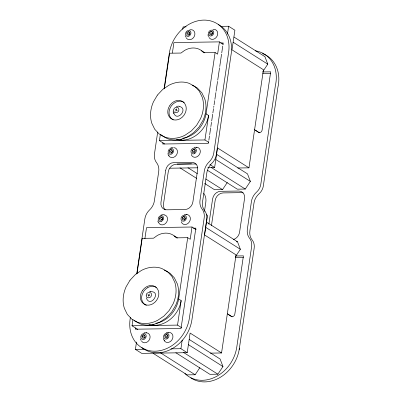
<?xml version="1.0" encoding="UTF-8"?>
<svg xmlns="http://www.w3.org/2000/svg" width="402" height="402" viewBox="0 0 402 402"><rect width="100%" height="100%" fill="white"/><g stroke="black" fill="none" stroke-linecap="round" stroke-linejoin="round"><path stroke-width="0.6" d="M130.399 317.243L130.127 319.098A34.19 28.165 -57.7 0 0 154.956 351.207A34.19 28.165 -57.7 0 0 189.382 318.193L204.181 217.964A13.165 10.849 -57.7 0 0 202.151 209.14L202.045 209.005A13.165 10.849 -57.7 0 1 200.01 200.186L204.322 170.991A13.165 10.849 -57.7 0 1 208.985 162.056L209.135 161.916A13.165 10.849 -57.7 0 0 213.799 152.976L228.637 52.245A34.21 28.185 -57.7 0 0 203.799 20.1A34.21 28.185 -57.7 0 0 169.342 53.139L164.076 88.812M136.755 273.963L144.841 218.934A13.165 10.849 -57.7 0 1 149.494 210.005L149.725 209.784A13.165 10.849 -57.7 0 0 154.378 200.864L158.71 171.659A13.165 10.849 -57.7 0 0 156.679 162.835L156.509 162.614A13.165 10.849 -57.7 0 1 154.479 153.795L157.69 132.062M136.971 273.651L142.182 238.356L153.559 238.19L157.318 235.471A19.351 15.944 -57.7 0 1 173.347 235.24L176.317 237.848L187.694 237.682L190.211 239.275L192.02 227.014L146.509 227.688L144.881 238.723M164.378 88.515L169.589 53.22L180.965 53.049L184.724 50.335A19.351 15.944 -57.7 0 1 200.754 50.099L203.724 52.712L215.1 52.546L217.618 54.139L219.427 41.878L173.915 42.552L172.378 52.974M137.785 329.424L132.022 325.776L132.931 319.645M164.669 143.956L159.428 140.64L160.338 134.509M135.569 327.957L135.389 329.198L181.026 328.519L195.844 228.155L193.347 228.19M162.936 142.775L162.755 144.017L208.392 143.338L208.668 141.479M206.447 214.693L207.492 215.356L204.598 234.974L236.034 254.883L221.552 352.971L190.111 333.062L187.216 352.68L141.7 353.358L135.414 349.378L136.499 342.022M182.739 29.366L183.101 26.914L186.216 26.869M155.87 323.293C167.699 321.329 176.684 310.525 178.644 298.987L187.694 237.682M182.679 138.248C194.779 136.569 204.065 125.58 206.05 113.851L215.1 52.546M181.729 327.756L177.538 325.102L181.156 300.58L178.644 298.987M208.613 142.288L204.945 139.961L208.563 115.439L206.05 113.851M208.849 140.238L209.487 135.901M209.673 134.665L210.678 127.851M210.864 126.61L211.502 122.273M211.683 121.032L212.693 114.218M212.874 112.982L213.517 108.646M213.698 107.404L213.879 106.163M214.065 104.927L214.703 100.59M214.889 99.349L215.894 92.535M216.075 91.294L217.542 81.385M217.723 80.144L219.552 67.752M219.738 66.516L221.567 54.124M221.748 52.883L222.753 46.069M222.939 44.833L223.21 42.974L220.713 43.009M187.216 352.68L180.925 348.7L182.196 340.117M227.437 34.21L228.612 26.241L221.13 26.351M204.452 211.432L205.819 202.191A13.165 10.849 -57.7 0 0 203.779 193.357M207.764 167.644L214.623 167.544L217.517 147.926L248.959 167.835L263.441 69.747L232.004 49.838L234.899 30.22L228.612 26.241M208.879 224.155L212.603 198.935A7.899 6.507 -57.7 0 1 220.557 191.307L238.828 191.03A7.899 6.507 -57.7 0 1 244.562 198.457L239.582 232.18A7.899 6.507 -57.7 0 1 233.467 239.517M211.422 225.763L215.145 200.543A7.899 6.507 -57.7 0 1 223.1 192.915L241.366 192.638A7.899 6.507 -57.7 0 1 243.104 192.87M239.195 349.589L254.159 248.26A12.176 10.03 -57.7 0 0 252.28 240.105L251.933 239.657A13.165 10.849 -57.7 0 1 249.898 230.833L253.974 203.116A13.165 10.849 -57.7 0 1 258.622 194.191L259.451 193.402A11.005 9.065 -57.7 0 0 263.335 185.945L277.893 87.385A34.311 28.266 -57.7 0 0 262.536 53.612M208.563 115.439C206.387 130.122 191.653 143.308 176.418 139.554M181.156 300.58C178.98 315.258 164.247 328.444 149.011 324.69M175.739 111.158L176.785 108.816M148.333 296.299L149.378 293.952M263.014 71.295L267.777 64.159L264.913 56.637L233.999 37.059M204.608 183.433L214.567 189.739L222.532 189.618L227.291 182.488M207.437 170.257L237.301 189.171L245.265 189.051L250.371 181.408L247.506 173.88L216.593 154.308M235.265 256.943L240.371 249.3L237.507 241.773L206.593 222.195M153.102 353.308L187.161 374.875L195.126 374.759L199.884 367.624M175.835 352.74L209.894 374.307L217.859 374.187L222.964 366.544L220.1 359.021L189.186 339.444M186.774 32.879L187.995 31.693L189.432 31.939L189.729 33.949L188.508 35.135L187.076 34.889L186.774 32.879L189.292 34.471L190.106 33.683M209.593 32.542L210.819 31.356L212.251 31.602L212.547 33.607L211.326 34.798L209.894 34.547L209.593 32.542L212.11 34.135L212.924 33.341M169.368 150.8L170.589 149.614L172.021 149.861L172.322 151.871L171.096 153.056L169.664 152.81L169.368 150.8L171.88 152.393L172.694 151.604M192.186 150.464L193.407 149.278L194.839 149.524L195.141 151.529L193.915 152.72L192.483 152.469L192.186 150.464L194.699 152.056M159.408 218.065L160.629 216.879L162.066 217.125L162.363 219.135L161.142 220.321L159.71 220.07L159.408 218.065L161.926 219.658L162.74 218.864M182.227 217.728L183.448 216.537L184.885 216.789L185.181 218.794L183.96 219.984L182.528 219.733L182.227 217.728L184.744 219.321L185.558 218.527M145.328 336.786L143.73 338.243L142.298 337.992L141.996 335.987L143.223 334.801L144.655 335.047L144.951 337.057M164.82 335.65L166.041 334.459L167.473 334.71L167.77 336.715L166.549 337.906L165.116 337.655L164.82 335.65L167.332 337.243M147.78 287.586L145.635 289.123L143.846 291.138L142.534 293.49A10.11 8.331 -57.7 0 0 142.167 300.942L143.263 302.992L144.871 304.575L146.383 305.334M170.83 147.856L172.805 147.373M160.875 215.12L162.845 214.638L164.152 214.849M166.282 332.7L168.257 332.218M176.237 106.585L178.207 106.123L179.513 106.329M194.251 147.288L196.925 147.248M184.292 214.552L186.97 214.512M144.067 332.811L146.74 332.771M149.428 291.505L150.8 291.259M150.655 291.686C162.076 291.113 150.273 308.726 146.338 297.993M262.627 71.948L270.692 71.827L262.089 130.097A2.633 2.171 -57.7 0 1 260.546 132.333A2.633 2.171 -57.7 0 1 258.215 132.223A39.502 32.542 -57.7 0 0 254.205 129.484M262.687 73.591L270.752 73.476M159.428 140.64L204.945 139.961M177.161 164.026L191.498 163.815M169.734 168.212L197.789 167.795M237.733 168.001L248.959 167.835M236.281 241.793L237.507 241.773M235.984 255.984L243.426 255.873L234.823 314.138A2.633 2.171 -57.7 0 1 233.281 316.374A2.633 2.171 -57.7 0 1 230.949 316.268A39.502 32.542 -57.7 0 0 227.406 313.796M235.421 257.637L243.486 257.516M132.022 325.776L177.538 325.102M135.414 349.378L145.388 349.227M170.95 348.851L180.925 348.7M210.326 353.137L221.552 352.971M179.478 106.445C188.85 108.736 176.769 122.515 173.744 112.856M175.237 109.625L177.287 110.349M147.83 294.761L149.881 295.49M184.247 102.565L182.232 101.555A10.693 8.809 -57.7 0 0 175.182 102.45L173.041 103.987L171.252 105.997L169.94 108.354A10.11 8.331 -57.7 0 0 169.574 115.806L170.669 117.856L173.287 119.942M156.338 287.45L154.825 286.691A10.693 8.809 -57.7 0 0 147.78 287.586M192.171 85.204L197.332 88.023L201.794 92.746L204.739 98.771A29.034 23.919 -57.7 0 1 203.05 120.248L199.106 126.916L193.824 132.554L187.573 136.78A30.723 25.311 -57.7 0 1 167.383 138.67L161.71 135.569L160.493 134.283M164.247 270.059L169.925 273.164L174.388 277.888L177.332 283.907A29.034 23.919 -57.7 0 1 175.644 305.389L171.699 312.052L166.418 317.691L160.167 321.917A30.723 25.311 -57.7 0 1 139.976 323.811L134.303 320.711M233.19 42.26L267.777 64.159M210.819 31.356L212.326 32.311M219.427 41.878L223.095 44.2M187.995 31.693L190.01 32.969M215.789 159.509L250.371 181.408M180.679 139.348L182.186 140.303M193.407 149.278L195.417 150.549M209.904 164.559L214.623 167.544M211.206 167.483L245.265 189.051M170.589 149.614L172.096 150.569M187.945 167.719L197.377 173.694M205.764 179.001L222.532 189.618M179.98 167.84L196.749 178.458M205.784 227.401L240.371 249.3M183.448 216.537L184.96 217.497M192.02 227.014L196.211 229.668M160.629 216.879L162.644 218.15M188.382 344.645L222.964 366.544M152.77 324.163L154.78 325.439M166.041 334.459L168.051 335.735M183.277 352.288L217.859 374.187M143.223 334.801L144.73 335.755M141.996 335.987L144.514 337.579M160.539 352.861L195.126 374.759M204.849 52.883L203.271 51.692A19.351 15.944 -57.7 0 0 201.523 50.752M177.443 238.019L175.865 236.828A19.351 15.944 -57.7 0 0 174.116 235.894M168.986 156.021L167.765 153.664M164.438 340.866L163.217 338.509M173.614 113.58L173.136 111.62M208.417 36.723L207.94 34.733M185.176 35.743L185.593 37.059M157.81 220.929L158.227 222.246M140.398 338.851L140.821 340.167M196.437 147.283A5.251 4.327 -57.7 0 1 200.307 151.524A5.251 4.327 -57.7 0 1 196.241 157.076A5.251 4.327 -57.7 0 1 191.236 154.383M173.619 147.619A5.251 4.327 -57.7 0 1 176.599 154.835A5.251 4.327 -57.7 0 1 168.76 155.619M212.879 29.482A5.251 4.327 -57.7 0 1 217.638 32.587A5.251 4.327 -57.7 0 1 214.593 38.753A5.251 4.327 -57.7 0 1 208.99 37.361M189.583 29.964A5.251 4.327 -57.7 0 1 194.744 32.607A5.251 4.327 -57.7 0 1 191.925 39.004A5.251 4.327 -57.7 0 1 186.171 37.698M239.416 348.092A34.24 28.21 -57.7 0 1 220.733 377.056A34.24 28.21 -57.7 0 1 190.809 377.875M184.9 373.518A34.24 28.21 -57.7 0 0 216.01 376.684A34.24 28.21 -57.7 0 0 236.873 346.484L251.617 246.652A12.176 10.03 -57.7 0 0 249.737 238.497L249.391 238.049A13.165 10.849 -57.7 0 1 247.361 229.225L251.431 201.508A13.165 10.849 -57.7 0 1 256.084 192.583L256.908 191.794A11.005 9.065 -57.7 0 0 260.797 184.337L275.35 85.777A34.311 28.266 -57.7 0 0 255.386 50.828M228.034 314.389A39.502 32.542 -57.7 0 1 232.205 316.882M255.305 130.348A39.502 32.542 -57.7 0 1 259.476 132.841M141.856 347.584A34.19 28.165 -57.7 0 0 172.031 348.755A34.19 28.165 -57.7 0 0 191.92 319.801L206.723 219.572A13.165 10.849 -57.7 0 0 204.688 210.748L204.583 210.613A13.165 10.849 -57.7 0 1 202.553 201.794L206.864 172.599A13.165 10.849 -57.7 0 1 211.527 163.664L211.673 163.524A13.165 10.849 -57.7 0 0 216.336 154.589L231.175 53.853A34.21 28.185 -57.7 0 0 218.422 24.577M196.191 164.202A7.899 6.507 -57.7 0 0 194.457 163.971L176.207 164.232A7.899 6.507 -57.7 0 0 168.247 171.86L163.493 203.985A7.899 6.507 -57.7 0 0 165.287 209.919M168.106 332.59A5.251 4.327 -57.7 0 1 172.86 335.695A5.251 4.327 -57.7 0 1 169.815 341.856A5.251 4.327 -57.7 0 1 164.212 340.469M146.248 332.806A5.251 4.327 -57.7 0 1 149.232 340.022A5.251 4.327 -57.7 0 1 141.393 340.806M186.478 214.542A5.251 4.327 -57.7 0 1 190.352 218.788A5.251 4.327 -57.7 0 1 186.282 224.341A5.251 4.327 -57.7 0 1 181.282 221.643M164.132 214.904A5.251 4.327 -57.7 0 1 167.513 219.472A5.251 4.327 -57.7 0 1 163.302 224.728A5.251 4.327 -57.7 0 1 158.463 221.984M146.182 295.163C145.589 299.063 151.453 298.495 151.529 295.088C152.122 291.189 146.258 291.757 146.182 295.163M173.589 110.027C172.996 113.927 178.86 113.359 178.935 109.947C179.528 106.053 173.664 106.615 173.589 110.027M165.704 170.252L160.951 202.377A7.899 6.507 -57.7 0 0 166.684 209.804L184.935 209.542A7.899 6.507 -57.7 0 0 192.895 201.915L197.648 169.79A7.899 6.507 -57.7 0 0 191.92 162.363L173.664 162.624A7.899 6.507 -57.7 0 0 165.704 170.252M169.996 105.203L168.684 107.555A10.11 8.331 -57.7 0 0 168.317 115.012L169.408 117.062L171.021 118.645L173.036 119.65A10.693 8.809 -57.7 0 0 180.081 118.756L182.227 117.223L184.015 115.208L185.322 112.851A10.11 8.331 -57.7 0 0 185.694 105.399L184.598 103.349L182.99 101.766L180.97 100.761A10.693 8.809 -57.7 0 0 173.925 101.651L171.785 103.188L169.996 105.203M142.589 290.339L141.278 292.696A10.11 8.331 -57.7 0 0 140.911 300.148L142.001 302.198L143.614 303.781L145.63 304.786A10.693 8.809 -57.7 0 0 152.675 303.897L154.82 302.359L156.609 300.344L157.916 297.993A10.11 8.331 -57.7 0 0 158.287 290.535L157.192 288.485L155.584 286.902L153.564 285.897A10.693 8.809 -57.7 0 0 146.519 286.792L144.378 288.324L142.589 290.339M157.423 95.088L153.479 101.756A29.034 23.919 -57.7 0 0 151.79 123.233L154.73 129.253L159.192 133.977L164.87 137.082A30.723 25.311 -57.7 0 0 185.061 135.188L191.312 130.962L196.588 125.323L200.533 118.655A29.034 23.919 -57.7 0 0 202.221 97.178L199.276 91.153L194.814 86.43L189.141 83.33A30.723 25.311 -57.7 0 0 168.951 85.224L162.699 89.45L157.423 95.088M130.017 280.224L126.072 286.892A29.034 23.919 -57.7 0 0 124.384 308.369L127.323 314.394L131.786 319.118L137.464 322.218A30.723 25.311 -57.7 0 0 157.654 320.324L163.905 316.098L169.182 310.465L173.126 303.796A29.034 23.919 -57.7 0 0 174.815 282.315L171.87 276.295L167.408 271.571L161.735 268.466A30.723 25.311 -57.7 0 0 141.544 270.36L135.293 274.586L130.017 280.224M194.352 153.67A3.085 2.543 -57.7 0 0 195.583 148.594A3.085 2.543 -57.7 0 0 191.045 150.73A3.085 2.543 -57.7 0 0 194.352 153.67M171.533 154.006A3.085 2.543 -57.7 0 0 172.765 148.931A3.085 2.543 -57.7 0 0 168.227 151.067A3.085 2.543 -57.7 0 0 171.533 154.006M211.764 35.748A3.085 2.543 -57.7 0 0 212.995 30.673A3.085 2.543 -57.7 0 0 208.457 32.808A3.085 2.543 -57.7 0 0 211.764 35.748M188.945 36.085A3.085 2.543 -57.7 0 0 190.176 31.009A3.085 2.543 -57.7 0 0 185.639 33.145A3.085 2.543 -57.7 0 0 188.945 36.085M166.986 338.851A3.085 2.543 -57.7 0 0 168.217 333.781A3.085 2.543 -57.7 0 0 163.679 335.916A3.085 2.543 -57.7 0 0 166.986 338.851M144.167 339.193A3.085 2.543 -57.7 0 0 145.398 334.117A3.085 2.543 -57.7 0 0 140.861 336.253A3.085 2.543 -57.7 0 0 144.167 339.193M184.397 220.929A3.085 2.543 -57.7 0 0 185.629 215.859A3.085 2.543 -57.7 0 0 181.091 217.995A3.085 2.543 -57.7 0 0 184.397 220.929M161.579 221.271A3.085 2.543 -57.7 0 0 162.81 216.196A3.085 2.543 -57.7 0 0 158.272 218.331A3.085 2.543 -57.7 0 0 161.579 221.271"/></g></svg>
